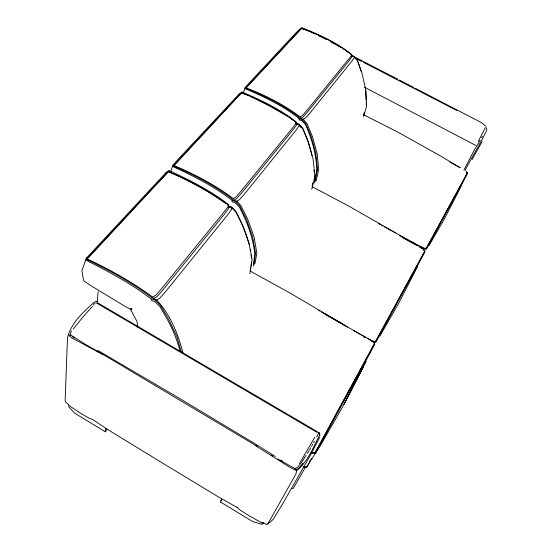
<?xml version="1.0" encoding="UTF-8"?>
<svg xmlns="http://www.w3.org/2000/svg" width="552" height="552" viewBox="0 0 552 552"><rect width="100%" height="100%" fill="white"/><g stroke="black" fill="none" stroke-linecap="round" stroke-linejoin="round"><path stroke-width="0.83" d="M315.137 181.049L317.483 169.34L315.813 153.27L311.128 136.516L305.822 123.703L302.103 119.515L299.432 118.783L298.998 117.162C283.003 104.852 264.263 95.662 245.523 88.258L301.495 28.352C318.994 34.631 336.43 43.07 351.251 54.337L351.838 56.973L349.299 60.52L306.898 112.691L302.986 117.038L300.605 118.459L300.136 116.865C283.914 104.618 265.139 95.179 246.185 87.878L245.523 88.258M319.705 433.403L319.373 432.478L318.428 432.692L318.4 433.203M147.432 193.724L168.408 171.589C189.315 180.456 209.912 191.365 228.114 204.978L228.742 206.634L228.673 208.415L224.843 213.645L162.35 290.538L156.678 296.942L153.58 298.86L152.759 297.162C132.48 282.155 110.062 269.638 87.209 258.971L86.45 259.378C109.068 270.094 131.41 282.369 151.448 297.397L152.235 299.122L155.36 300.295L160.294 305.166L168.581 319.022L176.854 336.672L181.36 352.197M228.114 204.978L228.045 206.696L224.257 211.706L161.584 288.572L155.857 295.189L152.759 297.162M314.605 183.022L314.723 180.242L316.841 169.843M228.742 206.634L231.619 207.607L231.536 209.443L227.7 214.776L165.4 291.863L159.756 298.197L156.678 300.074L153.58 298.86M70.58 335.285L70.759 332.235L71.615 330.883M312.142 186.521L312.825 182.767M316.075 181.139L318.711 169.471L317.117 153.352L312.37 136.475L306.967 123.517L303.248 119.225L300.605 118.459M97.069 303.345L98.139 291.801M243.301 92.805L245.095 87.644L248.738 83.462L295.499 33.251L301.716 27.6C318.946 34.562 336.623 42.456 351.141 54.151L351.445 55.738L353.963 56.297L357.227 60.078A120.039 86.146 45 0 1 361.118 71.277M249.897 273.716L252.085 259.73L249.118 243.315L242.721 225.83L235.925 212.244L231.619 207.607M68.565 406.658L74.617 413.131L105.246 431.788L105.66 428.435M299.191 30.491L299.35 29.373M253.92 264.698L255.541 253.064L252.602 236.698L246.406 219.385L239.823 205.999L235.573 201.48L232.682 200.562L232.095 198.879C214.273 185.32 193.862 174.77 173.314 165.938L239.064 95.172L239.257 93.916L241.9 91.929C260.682 99.995 279.823 108.979 295.865 121.737L296.279 123.393L298.991 124.09L302.662 128.161A131.307 84.373 43.1 0 1 311.914 155.692M165.703 174.08L165.924 172.686L168.85 170.478C189.474 180 210.326 190.392 228.252 204.412L228.818 206.131L231.737 207.021L235.945 211.409A144.976 79.936 41.4 0 1 248.973 244.191M250.367 269.135L250.656 267.568M250.939 266.002L251.657 262.083M311.77 189.46L314.84 176.619M254.969 263.428L256.887 253.23L254.03 236.822L247.751 219.372L241.065 205.827L236.801 201.211L233.938 200.252L233.33 198.603C215.266 185.086 194.801 174.287 174.032 165.538L173.314 165.938M98.049 303.062L317.71 431.933L319.76 434.776C313.219 447.279 307.823 461.693 296.631 470.725L295.941 473.954L267.796 523.945L266.547 524.4L262.083 522.433M314.357 176.433L314.743 174.846L313.074 158.707L308.23 141.781L302.751 128.775L299.005 124.469L296.341 123.689L295.865 122.095C279.526 109.758 260.641 100.236 241.569 92.846L239.064 95.172M363.513 115.085L364.175 112.725M94.081 302.317C83.269 312.101 70.98 323.051 67.496 337.755L65.129 400.745L65.729 402.284L68.972 404.954M170.671 171.596L173.024 165.062L177.592 159.845L239.257 93.916M363.602 116.562L366.59 106.336L365.824 90.562M165.924 172.686L86.333 258.17L81.924 270.652L83.6 280.726L90.68 285.55L125.187 306.477L129.982 308.934L131.818 308.416L130.769 309.803L136.979 321.499L137.883 327.343M263.752 522.799L261.958 524.352L252.678 521.578L220.407 501.927L221.635 498.994M319.794 437.115L310.59 454.958L281.982 504.949L273.067 519.494L267.796 523.945M316.724 436.922L318.111 433.941M485.339 127.691L478.26 141.436M461.182 186.231L444.539 218.64L428.904 245.757M343.986 404.368L363.078 367.135L343.986 404.368L321.637 443.484L311.204 459.919M417.657 266.395L398.475 303.662L379.838 336.14M346.953 398.634L366.211 361.291M480.157 140.401L475.099 148.612L463.949 169.947M481.606 137.62L482.331 136.227M310.424 460.313L306.712 467.13L304.042 467.102M311.811 458.222L307.057 466.957L304.38 466.93L302.972 466.219M375.795 340.97L424.798 251.25L423.508 249.497L419.906 247.282M373.635 345.076L315.054 452.695L312.301 452.661M424.798 251.25L375.739 341.405L373.297 341.322L367.418 338.424M466.171 171.472L467.385 172.99L426.406 248.303L424.226 248.186L418.892 245.633L384.489 226.893M482.131 141.547L472.112 159.556M314.84 437.17L299.563 463.445M464.908 170.734C471.96 156.92 480.192 144.072 486.816 130.044L486.574 127.719M309.486 449.928L310.728 447.776M311.556 446.34L312.791 444.181M313.619 442.745L314.44 441.31M305.249 467.516L293.091 488.637L291.739 488.658M220.407 501.927L221.69 499.808M301.495 28.352L246.185 87.878M305.98 455.448L301.599 462.348L297.776 467.144L295.141 468.434M307.298 453.378L309.051 450.618M241.569 92.846L174.032 165.538M351.617 55.862L354.087 56.504L354.287 57.67L351.727 61.306L309.479 113.588L305.608 117.859L303.248 119.225M168.408 171.589L87.209 258.971M105.246 431.788L107.205 429.194M130.769 309.803L131.652 308.644M302.862 463.197L298.963 468.117L295.168 470.104L288.972 466.744L255.141 445.429M73.237 329.006L83.504 316.262L92.46 306.436M467.385 172.99L426.041 248.669L423.867 248.552L418.54 246.006L399.703 235.738M86.45 259.378L146.273 194.966M374.042 344.324L374.463 343.882L315.399 452.44L312.639 452.405M93.205 304.918L95.192 303.048M233.33 198.603L236.056 196.878L240.865 191.337L292.87 127.56L295.955 123.455L295.865 122.095M300.136 116.865L302.53 115.396L306.519 110.828L349.009 58.712L351.479 55.393L351.251 54.337M233.938 200.252L236.663 198.589L241.41 193.269L293.284 129.444L296.431 125.104L296.341 123.689M236.801 201.211L239.506 199.589L244.212 194.345L295.906 130.375L299.074 125.939L299.005 124.469M94.537 301.944L96.358 301.447L97.138 301.972M86.333 258.17L87.596 258.101M375.388 341.729L372.945 341.647L370.744 340.563M373.318 342.281L375.774 342.364L425.012 251.788L423.715 250.022M173.024 165.062L174.052 165.103M236.953 507.019L237.601 507.419M245.095 87.644L245.937 87.782M68.351 334.774L70.904 335.181L85.684 344.545L98.877 351.997M351.61 56.076L353.273 56.476M296.148 123.814L298.163 124.366M301.15 28.421L308.023 30.588L314.916 33.948M228.583 206.703L230.039 207.172M241.238 92.867L248.655 95.427M244.991 88.596C263.697 96.607 282.762 105.535 298.729 118.238L299.136 119.887L301.834 120.584L305.491 124.635A130.727 84.504 43.1 0 1 316.834 169.843M168.098 171.541C188.149 180.014 207.724 190.654 225.43 203.288M172.631 166.421C193.159 175.86 213.928 186.176 231.75 200.135L232.309 201.846L235.221 202.729L239.395 207.103A144.272 80.226 41.5 0 1 254.755 253.706L253.354 266.133M85.581 260.026C108.206 271.336 130.927 283.424 151.013 298.853L151.779 300.605L154.926 301.751L159.763 306.47A160.418 72.015 40.1 0 1 180.124 351.465M419.623 246.903L424.219 249.104L426.406 249.221L467.544 173.542L466.323 172.017M318.745 35.818L326.404 39.558M363.961 114.919L398.033 132.218L440.641 156.05L460.271 167.767L449.79 162.095M250.877 96.552L268.665 105.584M262.29 523.144L248.655 515.485L240.141 510.131L237.118 507.44L217.84 496.565L163.413 463.618L110.179 431.064L92.543 419.499L88.886 418.112L80.682 413.289L68.483 405.244M352.21 55.697L397.868 79.24M311.245 452.668L312.701 453.406L315.468 453.44L374.746 344.386L373.09 341.833L367.57 338.286L336.437 320.684M354.301 57.677L361.891 61.569M363.409 62.348L456.773 110.503M399.386 80.026L413.793 87.499M415.304 88.285L447.858 105.197M364.375 87.175L475.7 145.369M448.617 105.591L481.296 122.53L486.022 126.429M312.411 186.859L348.719 206.034L395.308 232.723M72.519 336.768L74.755 337.976M97.87 350.437L177.972 397.502L255.831 444.25L275.2 456.449M103.031 354.722L71.691 337.817L69.193 335.754M378.472 223.615L379.976 224.429M381.48 225.25L382.984 226.072M330.876 42L335.354 44.443M336.844 45.257L341.315 47.7M342.813 48.514L344.303 49.328M403.022 237.905L407.542 240.375M408.025 240.707L413.579 243.66M413.993 243.956L416.594 245.309M249.973 270.922L290.497 293.305L341.716 323.479L323.03 312.922M269.39 105.991L288.317 116.596M318.338 310.265L319.822 311.1M321.305 311.942L322.789 312.777M325.018 314.033L344.31 324.935M326.743 315.199L328.233 316.041M329.723 316.889L331.959 318.152M333.456 318.994L334.947 319.843M337.03 321.236L338.521 322.085M340.018 322.927L341.509 323.769M342.999 324.617L347.45 327.136M353.37 330.482L360.021 334.243M361.505 335.078L365.203 337.175M363.333 336.644L364.913 337.472M257.57 446.568L99.581 352.411M277.835 458.967L294.582 468.351L296.631 470.725M96.848 303.193L316.958 432.361M271.322 455.02L272.771 455.897M280.94 460.064L282.376 460.968M289.041 117.003L290.242 118.004M291.442 119.004L292.636 120.005M345.649 50.246L348.043 52.288M156.678 300.074C170.395 314.55 178.082 334.146 183.071 353.232M230.764 207.407L231.833 208.539M299.239 125.573L300.84 127.374M354.087 56.504L357.406 60.52L361.912 72.905L365.631 89.176L366.148 99.919M319.622 434.01L319.946 435.314M366.273 102.396L366.39 104.873M250.125 249.207A144.976 79.936 41.4 0 1 250.442 250.849M251.125 254.9A144.976 79.936 41.4 0 1 251.533 258.074M313.991 170.147A131.307 84.373 43.1 0 1 314.095 171.803"/></g></svg>
